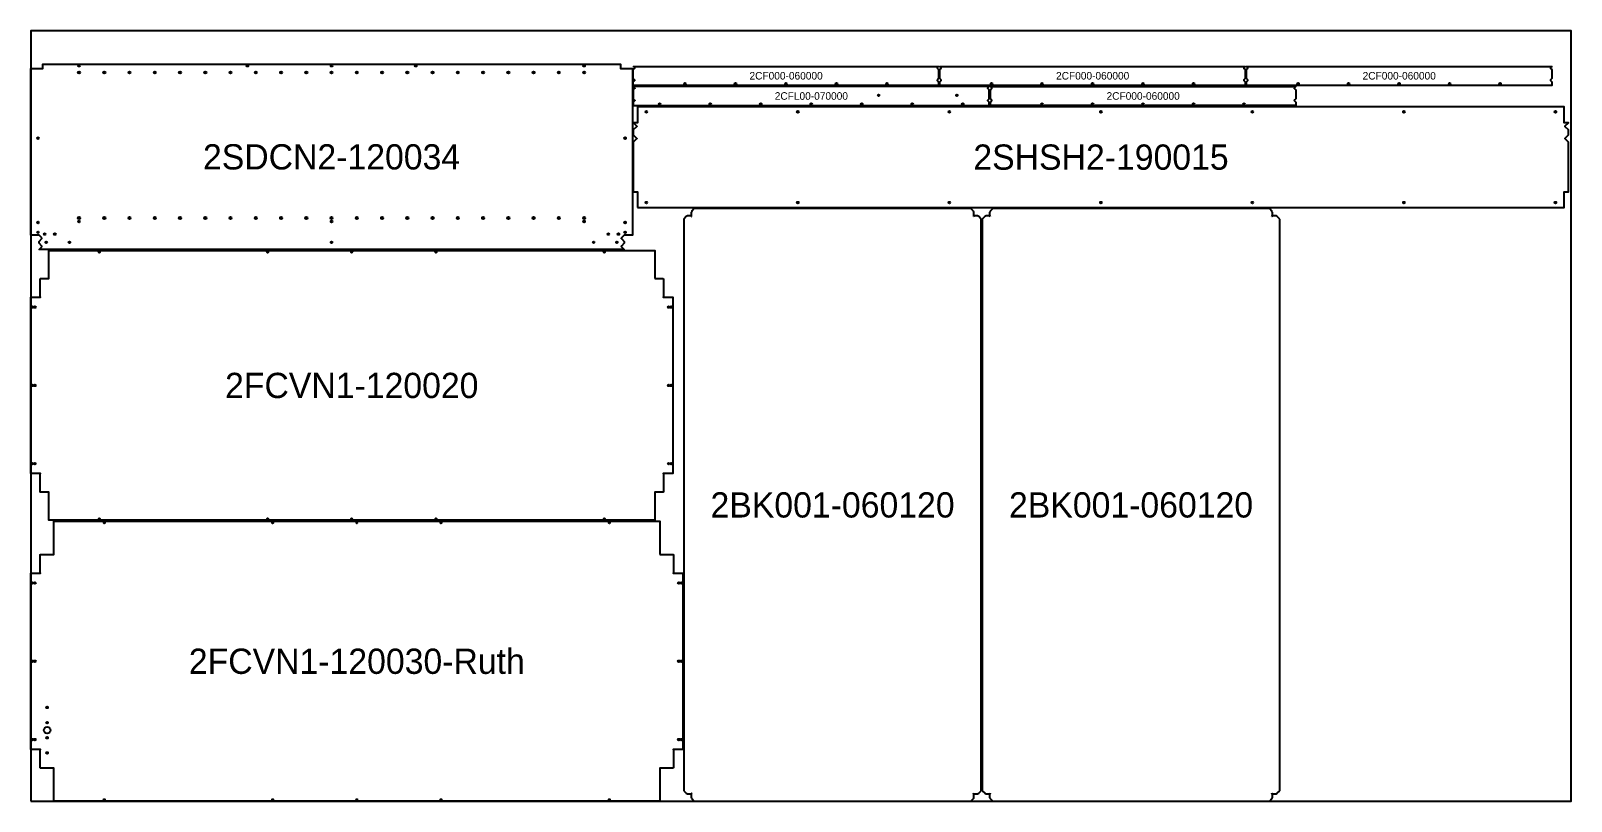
# Model space of a CAD drawing. Header units: millimetres. Extents: x 0 to 3050, y 0 to 1525.
import ezdxf
from ezdxf.enums import TextEntityAlignment as Align

# ---------------------------------------------------------------- set-up
doc = ezdxf.new("R2010")
doc.units = ezdxf.units.MM
for name, color, linetype in [('INTERIOR_PROFILES', 7, 'Continuous'), ('OUTER_PROFILES', 7, 'Continuous'), ('PART_LABELS', 7, 'Continuous'), ('SHEET_BORDER', 7, 'Continuous')]:
    doc.layers.add(name, color=color, linetype=linetype)

msp = doc.modelspace()

# ---------------------------------------------------------------- linework, layer by layer
at = {"layer": 'INTERIOR_PROFILES'}
for centre, radius in [((95.524, 1442.524), 2.117), ((95.524, 1455.786), 1.7), ((145.524, 1442.524), 2.117), ((195.524, 1442.524), 2.117), ((245.524, 1442.524), 2.117), ((295.524, 1442.524), 2.117), ((345.524, 1442.524), 2.117), ((395.524, 1442.524), 2.117), ((428.857, 1455.786), 1.7), ((445.524, 1442.524), 2.117), ((495.524, 1442.524), 2.117), ((545.524, 1442.524), 2.117), ((595.524, 1442.524), 2.117), ((595.524, 1455.786), 1.7), ((645.524, 1442.524), 2.117), ((695.524, 1442.524), 2.117), ((745.524, 1442.524), 2.117), ((762.191, 1455.786), 1.7), ((795.524, 1442.524), 2.117), ((845.524, 1442.524), 2.117), ((895.524, 1442.524), 2.117), ((945.524, 1442.524), 2.117), ((995.524, 1442.524), 2.117), ((1045.524, 1442.524), 2.117), ((1095.524, 1442.524), 2.117), ((1095.524, 1455.786), 1.7), ((1295.262, 1420), 1.7), ((1395.262, 1420), 1.7), ((1495.262, 1420), 1.7), ((1595.262, 1420), 1.7), ((1695.262, 1420), 1.7), ((1902.262, 1420), 1.7), ((2002.262, 1420), 1.7), ((2102.262, 1420), 1.7), ((2202.262, 1420), 1.7), ((2302.262, 1420), 1.7), ((2509.262, 1420), 1.7), ((2609.262, 1420), 1.7), ((2709.262, 1420), 1.7), ((2809.262, 1420), 1.7), ((2909.262, 1420), 1.7), ((1245.262, 1380), 1.7), ((1345.262, 1380), 1.7), ((1445.262, 1380), 1.7), ((1545.262, 1380), 1.7), ((1645.262, 1380), 1.7), ((1678.762, 1397.262), 1.7), ((1745.262, 1380), 1.7), ((1833.762, 1397.262), 1.7), ((1845.262, 1380), 1.7), ((2002.262, 1380), 1.7), ((2102.262, 1380), 1.7), ((2202.262, 1380), 1.7), ((2302.262, 1380), 1.7), ((2402.262, 1380), 1.7), ((1218.762, 1364.572), 1.7), ((1518.762, 1364.572), 1.7), ((1818.762, 1364.572), 1.7), ((2118.762, 1364.572), 1.7), ((2418.762, 1364.572), 1.7), ((2718.762, 1364.572), 1.7), ((3018.762, 1364.572), 1.7), ((14.262, 1312.524), 1.7), ((1176.786, 1312.524), 1.7), ((1218.762, 1185), 1.7), ((1518.762, 1185), 1.7), ((1818.762, 1185), 1.7), ((2118.762, 1185), 1.7), ((2418.762, 1185), 1.7), ((2718.762, 1185), 1.7), ((3018.762, 1185), 1.7), ((14.262, 1145.524), 1.7), ((95.524, 1154.524), 2.117), ((95.524, 1147.524), 1.7), ((145.524, 1154.524), 2.117), ((195.524, 1154.524), 2.117), ((245.524, 1154.524), 2.117), ((295.524, 1154.524), 2.117), ((345.524, 1154.524), 2.117), ((395.524, 1154.524), 2.117), ((445.524, 1154.524), 2.117), ((495.524, 1154.524), 2.117), ((545.524, 1154.524), 2.117), ((595.524, 1154.524), 2.117), ((595.524, 1147.524), 1.7), ((645.524, 1154.524), 2.117), ((695.524, 1154.524), 2.117), ((745.524, 1154.524), 2.117), ((795.524, 1154.524), 2.117), ((845.524, 1154.524), 2.117), ((895.524, 1154.524), 2.117), ((945.524, 1154.524), 2.117), ((995.524, 1154.524), 2.117), ((1045.524, 1154.524), 2.117), ((1095.524, 1154.524), 2.117), ((1095.524, 1147.524), 1.7), ((1176.786, 1145.524), 1.7), ((14.262, 1126.024), 1.7), ((27.524, 1122.524), 1.7), ((30.524, 1106.262), 1.7), ((47.524, 1122.524), 1.7), ((76.524, 1106.262), 1.7), ((595.524, 1106.262), 1.7), ((1114.524, 1106.262), 1.7), ((1143.524, 1122.524), 1.7), ((1160.524, 1106.262), 1.7), ((1163.524, 1122.524), 1.7), ((1176.786, 1126.024), 1.7), ((135.524, 1087.048), 1.264), ((468.857, 1087.048), 1.264), ((635.524, 1087.048), 1.264), ((802.191, 1087.048), 1.264), ((1135.524, 1087.048), 1.264), ((3, 978.024), 1.7), ((8, 978.024), 1.7), ((1263.048, 978.024), 1.7), ((1268.048, 978.024), 1.7), ((3, 823.024), 1.7), ((8, 823.024), 1.7), ((1263.048, 823.024), 1.7), ((1268.048, 823.024), 1.7), ((3, 668.024), 1.7), ((8, 668.024), 1.7), ((1263.048, 668.024), 1.7), ((1268.048, 668.024), 1.7), ((135.524, 559), 1.264), ((145.524, 551.048), 1.264), ((468.857, 559), 1.264), ((478.857, 551.048), 1.264), ((635.524, 559), 1.264), ((645.524, 551.048), 1.264), ((802.191, 559), 1.264), ((812.191, 551.048), 1.264), ((1135.524, 559), 1.264), ((1145.524, 551.048), 1.264), ((3, 432.024), 1.7), ((8, 432.024), 1.7), ((1283.048, 432.024), 1.7), ((1288.048, 432.024), 1.7), ((3, 277.024), 1.7), ((8, 277.024), 1.7), ((1283.048, 277.024), 1.7), ((1288.048, 277.024), 1.7), ((32.262, 185.524), 1.7), ((32.262, 155.524), 1.7), ((3, 122.024), 1.7), ((8, 122.024), 1.7), ((32.262, 140.524), 6.5), ((32.262, 125.524), 1.7), ((1283.048, 122.024), 1.7), ((1288.048, 122.024), 1.7), ((32.262, 95.524), 1.7), ((145.524, 3), 1.264), ((478.857, 3), 1.264), ((645.524, 3), 1.264), ((812.191, 3), 1.264), ((1145.524, 3), 1.264)]:
    msp.add_circle(centre, radius, dxfattribs=at)
at = {"layer": 'OUTER_PROFILES'}
for p, q in [((1307.547, 1165.786), (1307.547, 1159.786)), ((1313.547, 1173.048), (1308.547, 1168.048)), ((1861.405, 1173.048), (1313.547, 1173.048)), ((1866.405, 1168.048), (1861.405, 1173.048)), ((1867.405, 1159.786), (1867.405, 1165.786)), ((1898.547, 1165.786), (1898.547, 1159.786)), ((1904.547, 1173.048), (1899.547, 1168.048)), ((2452.405, 1173.048), (1904.547, 1173.048)), ((2457.405, 1168.048), (2452.405, 1173.048)), ((2458.405, 1159.786), (2458.405, 1165.786)), ((1297.952, 1157.453), (1292.952, 1152.453)), ((1292.952, 1152.453), (1292.952, 20.595)), ((1306.214, 1158.453), (1300.214, 1158.453)), ((1308.547, 1157.524), (1308.476, 1157.453)), ((1866.476, 1157.453), (1866.405, 1157.524)), ((1874.738, 1158.453), (1868.738, 1158.453)), ((1882, 1152.453), (1877, 1157.453)), ((1882, 20.595), (1882, 1152.453)), ((1888.952, 1157.453), (1883.952, 1152.453)), ((1883.952, 1152.453), (1883.952, 20.595)), ((1897.214, 1158.453), (1891.214, 1158.453)), ((1899.547, 1157.524), (1899.476, 1157.453)), ((2457.476, 1157.453), (2457.405, 1157.524)), ((2465.738, 1158.453), (2459.738, 1158.453)), ((2473, 1152.453), (2468, 1157.453)), ((2473, 20.595), (2473, 1152.453)), ((1292.952, 20.595), (1297.952, 15.595)), ((1300.214, 14.595), (1306.214, 14.595)), ((1307.547, 13.262), (1307.547, 7.262)), ((1308.476, 15.595), (1308.547, 15.524)), ((1308.547, 5), (1313.547, 0)), ((1313.547, 0), (1861.405, 0)), ((1861.405, 0), (1866.405, 5)), ((1866.405, 15.524), (1866.476, 15.595)), ((1867.405, 7.262), (1867.405, 13.262)), ((1868.738, 14.595), (1874.738, 14.595)), ((1877, 15.595), (1882, 20.595)), ((1883.952, 20.595), (1888.952, 15.595)), ((1891.214, 14.595), (1897.214, 14.595)), ((1898.547, 13.262), (1898.547, 7.262)), ((1899.476, 15.595), (1899.547, 15.524)), ((1899.547, 5), (1904.547, 0)), ((1904.547, 0), (2452.405, 0)), ((2452.405, 0), (2457.405, 5)), ((2457.405, 15.524), (2457.476, 15.595)), ((2458.405, 7.262), (2458.405, 13.262)), ((2459.738, 14.595), (2465.738, 14.595)), ((2468, 15.595), (2473, 20.595))]:
    msp.add_line(p, q, dxfattribs=at)
for points in [[(21.757, 1115.1), (16.262, 1120.595), (0, 1120.595), (0, 1450.524), (23.524, 1450.524), (23.524, 1458.786), (1167.524, 1458.786), (1167.524, 1450.524), (1191.048, 1450.524), (1191.048, 1120.595), (1174.786, 1120.595), (1169.291, 1115.1, 0.414214), (1169.291, 1113.686), (1174.786, 1108.191), (1174.786, 1104.333), (1169.291, 1098.838, 0.414214), (1169.291, 1097.424), (1174.715, 1092), (16.333, 1092), (21.757, 1097.424, 0.414214), (21.757, 1098.838), (16.262, 1104.333), (16.262, 1108.191), (21.757, 1113.686, 0.414214)], [(1195.495, 1426.424, 0.414214), (1195.495, 1427.838), (1193, 1430.333), (1193, 1448.191), (1195.495, 1450.686, 0.414214), (1195.495, 1452.1), (1193.071, 1454.524), (1797.453, 1454.524), (1795.029, 1452.1, 0.414214), (1795.029, 1450.686), (1797.524, 1448.191), (1797.524, 1430.333), (1795.029, 1427.838, 0.414214), (1795.029, 1426.424), (1797.524, 1423.929), (1797.524, 1417), (1193, 1417), (1193, 1423.929)], [(1802.495, 1426.424, 0.414214), (1802.495, 1427.838), (1800, 1430.333), (1800, 1448.191), (1802.495, 1450.686, 0.414214), (1802.495, 1452.1), (1800.071, 1454.524), (2404.453, 1454.524), (2402.029, 1452.1, 0.414214), (2402.029, 1450.686), (2404.524, 1448.191), (2404.524, 1430.333), (2402.029, 1427.838, 0.414214), (2402.029, 1426.424), (2404.524, 1423.929), (2404.524, 1417), (1800, 1417), (1800, 1423.929)], [(2409.495, 1426.424, 0.414214), (2409.495, 1427.838), (2407, 1430.333), (2407, 1448.191), (2409.495, 1450.686, 0.414214), (2409.495, 1452.1), (2407.071, 1454.524), (3011.453, 1454.524), (3009.029, 1452.1, 0.414214), (3009.029, 1450.686), (3011.524, 1448.191), (3011.524, 1430.333), (3009.029, 1427.838, 0.414214), (3009.029, 1426.424), (3011.524, 1423.929), (3011.524, 1417), (2407, 1417), (2407, 1423.929)], [(1895.029, 1412.1), (1897.453, 1414.524), (1193.071, 1414.524), (1195.495, 1412.1, -0.414214), (1195.495, 1410.686), (1193, 1408.191), (1193, 1390.333), (1195.495, 1387.838, -0.414214), (1195.495, 1386.424), (1193, 1383.929), (1193, 1377), (1897.524, 1377), (1897.524, 1383.929), (1895.029, 1386.424, -0.414214), (1895.029, 1387.838), (1897.524, 1390.333), (1897.524, 1408.191), (1895.029, 1410.686, -0.414214)], [(1902.495, 1386.424, 0.414214), (1902.495, 1387.838), (1900, 1390.333), (1900, 1408.191), (1902.495, 1410.686, 0.414214), (1902.495, 1412.1), (1900.071, 1414.524), (2504.453, 1414.524), (2502.029, 1412.1, 0.414214), (2502.029, 1410.686), (2504.524, 1408.191), (2504.524, 1390.333), (2502.029, 1387.838, 0.414214), (2502.029, 1386.424), (2504.524, 1383.929), (2504.524, 1377), (1900, 1377), (1900, 1383.929)], [(1201.262, 1175), (3036.262, 1175), (3036.262, 1195), (3036.262, 1204.262), (3036.262, 1206.524), (3044.524, 1206.524), (3044.524, 1304.453), (3038.029, 1310.948, -0.414214), (3038.029, 1312.362), (3044.524, 1318.857), (3044.524, 1328.715), (3038.029, 1335.21, -0.414214), (3038.029, 1336.624), (3044.453, 1343.048), (3036.262, 1343.048), (3036.262, 1345.31), (3036.262, 1352.31), (3036.262, 1374.572), (1201.262, 1374.572), (1201.262, 1352.31), (1201.262, 1345.31), (1201.262, 1343.048), (1193.071, 1343.048), (1199.495, 1336.624, -0.414214), (1199.495, 1335.21), (1193, 1328.715), (1193, 1318.857), (1199.495, 1312.362, -0.414214), (1199.495, 1310.948), (1193, 1304.453), (1193, 1206.524), (1201.262, 1206.524), (1201.262, 1204.262), (1201.262, 1197.262)], [(1235.514, 1034.424), (1251.786, 1034.424, -0.414214), (1252.686, 1033.524), (1252.686, 997.524), (1251.786, 997.524), (1251.786, 997.424), (1271.048, 997.424), (1271.048, 648.624), (1251.786, 648.624), (1251.786, 648.524), (1252.686, 648.524), (1252.686, 612.524, -0.414214), (1251.786, 611.624), (1235.514, 611.624), (1235.514, 556), (35.534, 556), (35.534, 611.624), (19.262, 611.624, -0.414214), (18.362, 612.524), (18.362, 648.524), (19.262, 648.524), (19.262, 648.624), (0, 648.624), (0, 997.424), (19.262, 997.424), (19.262, 997.524), (18.362, 997.524), (18.362, 1033.524, -0.414214), (19.262, 1034.424), (35.534, 1034.424), (35.534, 1090.048), (1235.514, 1090.048)], [(1245.514, 488.424), (1271.786, 488.424, -0.414214), (1272.686, 487.524), (1272.686, 451.524), (1271.786, 451.524), (1271.786, 451.424), (1291.048, 451.424), (1291.048, 102.624), (1271.786, 102.624), (1271.786, 102.524), (1272.686, 102.524), (1272.686, 66.524, -0.414214), (1271.786, 65.624), (1245.514, 65.624), (1245.514, 0), (45.534, 0), (45.534, 65.624), (19.262, 65.624, -0.414214), (18.362, 66.524), (18.362, 102.524), (19.262, 102.524), (19.262, 102.624), (0, 102.624), (0, 451.424), (19.262, 451.424), (19.262, 451.524), (18.362, 451.524), (18.362, 487.524, -0.414214), (19.262, 488.424), (45.534, 488.424), (45.534, 554.048), (1245.514, 554.048)]]:
    msp.add_lwpolyline(points, format="xyb", close=True, dxfattribs=at)
for points, knots in [([(1308.547, 1168.048), (1308.056, 1167.341), (1307.6, 1166.634), (1307.552, 1165.927), (1307.548, 1165.88), (1307.547, 1165.833), (1307.547, 1165.786)], [1.570796, 1.570796, 1.570796, 1.570796, 3.043762, 3.043762, 3.043762, 3.141593, 3.141593, 3.141593, 3.141593]), ([(1307.547, 1159.786), (1307.547, 1159.079), (1307.961, 1158.372), (1308.449, 1157.665), (1308.482, 1157.618), (1308.514, 1157.571), (1308.547, 1157.524)], [-3.141593, -3.141593, -3.141593, -3.141593, -1.668627, -1.668627, -1.668627, -1.570796, -1.570796, -1.570796, -1.570796]), ([(1867.405, 1165.786), (1867.405, 1165.833), (1867.404, 1165.88), (1867.401, 1165.927), (1867.353, 1166.634), (1866.896, 1167.341), (1866.405, 1168.048)], [-3.141593, -3.141593, -3.141593, -3.141593, -3.043762, -3.043762, -3.043762, -1.570796, -1.570796, -1.570796, -1.570796]), ([(1866.405, 1157.524), (1866.438, 1157.571), (1866.471, 1157.618), (1866.503, 1157.665), (1866.992, 1158.372), (1867.405, 1159.079), (1867.405, 1159.786)], [1.570796, 1.570796, 1.570796, 1.570796, 1.668627, 1.668627, 1.668627, 3.141593, 3.141593, 3.141593, 3.141593]), ([(1899.547, 1168.048), (1899.056, 1167.341), (1898.6, 1166.634), (1898.552, 1165.927), (1898.548, 1165.88), (1898.547, 1165.833), (1898.547, 1165.786)], [1.570796, 1.570796, 1.570796, 1.570796, 3.043762, 3.043762, 3.043762, 3.141593, 3.141593, 3.141593, 3.141593]), ([(1898.547, 1159.786), (1898.547, 1159.079), (1898.961, 1158.372), (1899.449, 1157.665), (1899.482, 1157.618), (1899.514, 1157.571), (1899.547, 1157.524)], [-3.141593, -3.141593, -3.141593, -3.141593, -1.668627, -1.668627, -1.668627, -1.570796, -1.570796, -1.570796, -1.570796]), ([(2458.405, 1165.786), (2458.405, 1165.833), (2458.404, 1165.88), (2458.401, 1165.927), (2458.353, 1166.634), (2457.896, 1167.341), (2457.405, 1168.048)], [-3.141593, -3.141593, -3.141593, -3.141593, -3.043762, -3.043762, -3.043762, -1.570796, -1.570796, -1.570796, -1.570796]), ([(2457.405, 1157.524), (2457.438, 1157.571), (2457.471, 1157.618), (2457.503, 1157.665), (2457.992, 1158.372), (2458.405, 1159.079), (2458.405, 1159.786)], [1.570796, 1.570796, 1.570796, 1.570796, 1.668627, 1.668627, 1.668627, 3.141593, 3.141593, 3.141593, 3.141593]), ([(1300.214, 1158.453), (1300.167, 1158.453), (1300.12, 1158.452), (1300.073, 1158.448), (1299.366, 1158.4), (1298.659, 1157.944), (1297.952, 1157.453)], [-3.141593, -3.141593, -3.141593, -3.141593, -3.043762, -3.043762, -3.043762, -1.570796, -1.570796, -1.570796, -1.570796]), ([(1308.476, 1157.453), (1308.429, 1157.486), (1308.382, 1157.518), (1308.335, 1157.551), (1307.628, 1158.039), (1306.921, 1158.453), (1306.214, 1158.453)], [1.570796, 1.570796, 1.570796, 1.570796, 1.668627, 1.668627, 1.668627, 3.141593, 3.141593, 3.141593, 3.141593]), ([(1868.738, 1158.453), (1868.031, 1158.453), (1867.324, 1158.039), (1866.617, 1157.551), (1866.57, 1157.518), (1866.523, 1157.486), (1866.476, 1157.453)], [-3.141593, -3.141593, -3.141593, -3.141593, -1.668627, -1.668627, -1.668627, -1.570796, -1.570796, -1.570796, -1.570796]), ([(1877, 1157.453), (1876.293, 1157.944), (1875.586, 1158.4), (1874.879, 1158.448), (1874.832, 1158.452), (1874.785, 1158.453), (1874.738, 1158.453)], [1.570796, 1.570796, 1.570796, 1.570796, 3.043762, 3.043762, 3.043762, 3.141593, 3.141593, 3.141593, 3.141593]), ([(1891.214, 1158.453), (1891.167, 1158.453), (1891.12, 1158.452), (1891.073, 1158.448), (1890.366, 1158.4), (1889.659, 1157.944), (1888.952, 1157.453)], [-3.141593, -3.141593, -3.141593, -3.141593, -3.043762, -3.043762, -3.043762, -1.570796, -1.570796, -1.570796, -1.570796]), ([(1899.476, 1157.453), (1899.429, 1157.486), (1899.382, 1157.518), (1899.335, 1157.551), (1898.628, 1158.039), (1897.921, 1158.453), (1897.214, 1158.453)], [1.570796, 1.570796, 1.570796, 1.570796, 1.668627, 1.668627, 1.668627, 3.141593, 3.141593, 3.141593, 3.141593]), ([(2459.738, 1158.453), (2459.031, 1158.453), (2458.324, 1158.039), (2457.617, 1157.551), (2457.57, 1157.518), (2457.523, 1157.486), (2457.476, 1157.453)], [-3.141593, -3.141593, -3.141593, -3.141593, -1.668627, -1.668627, -1.668627, -1.570796, -1.570796, -1.570796, -1.570796]), ([(2468, 1157.453), (2467.293, 1157.944), (2466.586, 1158.4), (2465.879, 1158.448), (2465.832, 1158.452), (2465.785, 1158.453), (2465.738, 1158.453)], [1.570796, 1.570796, 1.570796, 1.570796, 3.043762, 3.043762, 3.043762, 3.141593, 3.141593, 3.141593, 3.141593]), ([(1297.952, 15.595), (1298.659, 15.104), (1299.366, 14.647), (1300.073, 14.599), (1300.12, 14.596), (1300.167, 14.595), (1300.214, 14.595)], [1.570796, 1.570796, 1.570796, 1.570796, 3.043762, 3.043762, 3.043762, 3.141593, 3.141593, 3.141593, 3.141593]), ([(1306.214, 14.595), (1306.921, 14.595), (1307.628, 15.008), (1308.335, 15.497), (1308.382, 15.529), (1308.429, 15.562), (1308.476, 15.595)], [-3.141593, -3.141593, -3.141593, -3.141593, -1.668627, -1.668627, -1.668627, -1.570796, -1.570796, -1.570796, -1.570796]), ([(1308.547, 15.524), (1308.514, 15.477), (1308.482, 15.43), (1308.449, 15.383), (1307.961, 14.676), (1307.547, 13.969), (1307.547, 13.262)], [1.570796, 1.570796, 1.570796, 1.570796, 1.668627, 1.668627, 1.668627, 3.141593, 3.141593, 3.141593, 3.141593]), ([(1307.547, 7.262), (1307.547, 7.215), (1307.548, 7.168), (1307.552, 7.121), (1307.6, 6.414), (1308.056, 5.707), (1308.547, 5)], [-3.141593, -3.141593, -3.141593, -3.141593, -3.043762, -3.043762, -3.043762, -1.570796, -1.570796, -1.570796, -1.570796]), ([(1867.405, 13.262), (1867.405, 13.969), (1866.992, 14.676), (1866.503, 15.383), (1866.471, 15.43), (1866.438, 15.477), (1866.405, 15.524)], [-3.141593, -3.141593, -3.141593, -3.141593, -1.668627, -1.668627, -1.668627, -1.570796, -1.570796, -1.570796, -1.570796]), ([(1866.405, 5), (1866.896, 5.707), (1867.353, 6.414), (1867.401, 7.121), (1867.404, 7.168), (1867.405, 7.215), (1867.405, 7.262)], [1.570796, 1.570796, 1.570796, 1.570796, 3.043762, 3.043762, 3.043762, 3.141593, 3.141593, 3.141593, 3.141593]), ([(1866.476, 15.595), (1866.523, 15.562), (1866.57, 15.529), (1866.617, 15.497), (1867.324, 15.008), (1868.031, 14.595), (1868.738, 14.595)], [1.570796, 1.570796, 1.570796, 1.570796, 1.668627, 1.668627, 1.668627, 3.141593, 3.141593, 3.141593, 3.141593]), ([(1874.738, 14.595), (1874.785, 14.595), (1874.832, 14.596), (1874.879, 14.599), (1875.586, 14.647), (1876.293, 15.104), (1877, 15.595)], [-3.141593, -3.141593, -3.141593, -3.141593, -3.043762, -3.043762, -3.043762, -1.570796, -1.570796, -1.570796, -1.570796]), ([(1888.952, 15.595), (1889.659, 15.104), (1890.366, 14.647), (1891.073, 14.599), (1891.12, 14.596), (1891.167, 14.595), (1891.214, 14.595)], [1.570796, 1.570796, 1.570796, 1.570796, 3.043762, 3.043762, 3.043762, 3.141593, 3.141593, 3.141593, 3.141593]), ([(1897.214, 14.595), (1897.921, 14.595), (1898.628, 15.008), (1899.335, 15.497), (1899.382, 15.529), (1899.429, 15.562), (1899.476, 15.595)], [-3.141593, -3.141593, -3.141593, -3.141593, -1.668627, -1.668627, -1.668627, -1.570796, -1.570796, -1.570796, -1.570796]), ([(1899.547, 15.524), (1899.514, 15.477), (1899.482, 15.43), (1899.449, 15.383), (1898.961, 14.676), (1898.547, 13.969), (1898.547, 13.262)], [1.570796, 1.570796, 1.570796, 1.570796, 1.668627, 1.668627, 1.668627, 3.141593, 3.141593, 3.141593, 3.141593]), ([(1898.547, 7.262), (1898.547, 7.215), (1898.548, 7.168), (1898.552, 7.121), (1898.6, 6.414), (1899.056, 5.707), (1899.547, 5)], [-3.141593, -3.141593, -3.141593, -3.141593, -3.043762, -3.043762, -3.043762, -1.570796, -1.570796, -1.570796, -1.570796]), ([(2458.405, 13.262), (2458.405, 13.969), (2457.992, 14.676), (2457.503, 15.383), (2457.471, 15.43), (2457.438, 15.477), (2457.405, 15.524)], [-3.141593, -3.141593, -3.141593, -3.141593, -1.668627, -1.668627, -1.668627, -1.570796, -1.570796, -1.570796, -1.570796]), ([(2457.405, 5), (2457.896, 5.707), (2458.353, 6.414), (2458.401, 7.121), (2458.404, 7.168), (2458.405, 7.215), (2458.405, 7.262)], [1.570796, 1.570796, 1.570796, 1.570796, 3.043762, 3.043762, 3.043762, 3.141593, 3.141593, 3.141593, 3.141593]), ([(2457.476, 15.595), (2457.523, 15.562), (2457.57, 15.529), (2457.617, 15.497), (2458.324, 15.008), (2459.031, 14.595), (2459.738, 14.595)], [1.570796, 1.570796, 1.570796, 1.570796, 1.668627, 1.668627, 1.668627, 3.141593, 3.141593, 3.141593, 3.141593]), ([(2465.738, 14.595), (2465.785, 14.595), (2465.832, 14.596), (2465.879, 14.599), (2466.586, 14.647), (2467.293, 15.104), (2468, 15.595)], [-3.141593, -3.141593, -3.141593, -3.141593, -3.043762, -3.043762, -3.043762, -1.570796, -1.570796, -1.570796, -1.570796])]:
    msp.add_open_spline(points, degree=3, knots=knots, dxfattribs=at)
at = {"layer": 'SHEET_BORDER'}
msp.add_lwpolyline([(0, 0), (3050, 0), (3050, 1525), (0, 1525), (0, 0)], close=True, dxfattribs=at)

# ---------------------------------------------------------------- texts
at = {"layer": 'PART_LABELS'}
for s, height, p in [('2CF000-060000', 15, (1495.5, 1436)), ('2CF000-060000', 15, (2102.5, 1436)), ('2CF000-060000', 15, (2709.5, 1436)), ('2CFL00-070000', 15, (1545.5, 1396)), ('2CF000-060000', 15, (2202.5, 1396)), ('2SDCN2-120034', 50, (595.5, 1275.5)), ('2SHSH2-190015', 50, (2119, 1275)), ('2FCVN1-120020', 50, (635.5, 823)), ('2BK001-060120', 50, (1587.5, 586.5)), ('2BK001-060120', 50, (2178.5, 586.5)), ('2FCVN1-120030-Ruth', 50, (645.5, 277))]:
    msp.add_text(s, height=height, dxfattribs=at).set_placement(p, align=Align.MIDDLE_CENTER)

doc.saveas('drawing.dxf')
